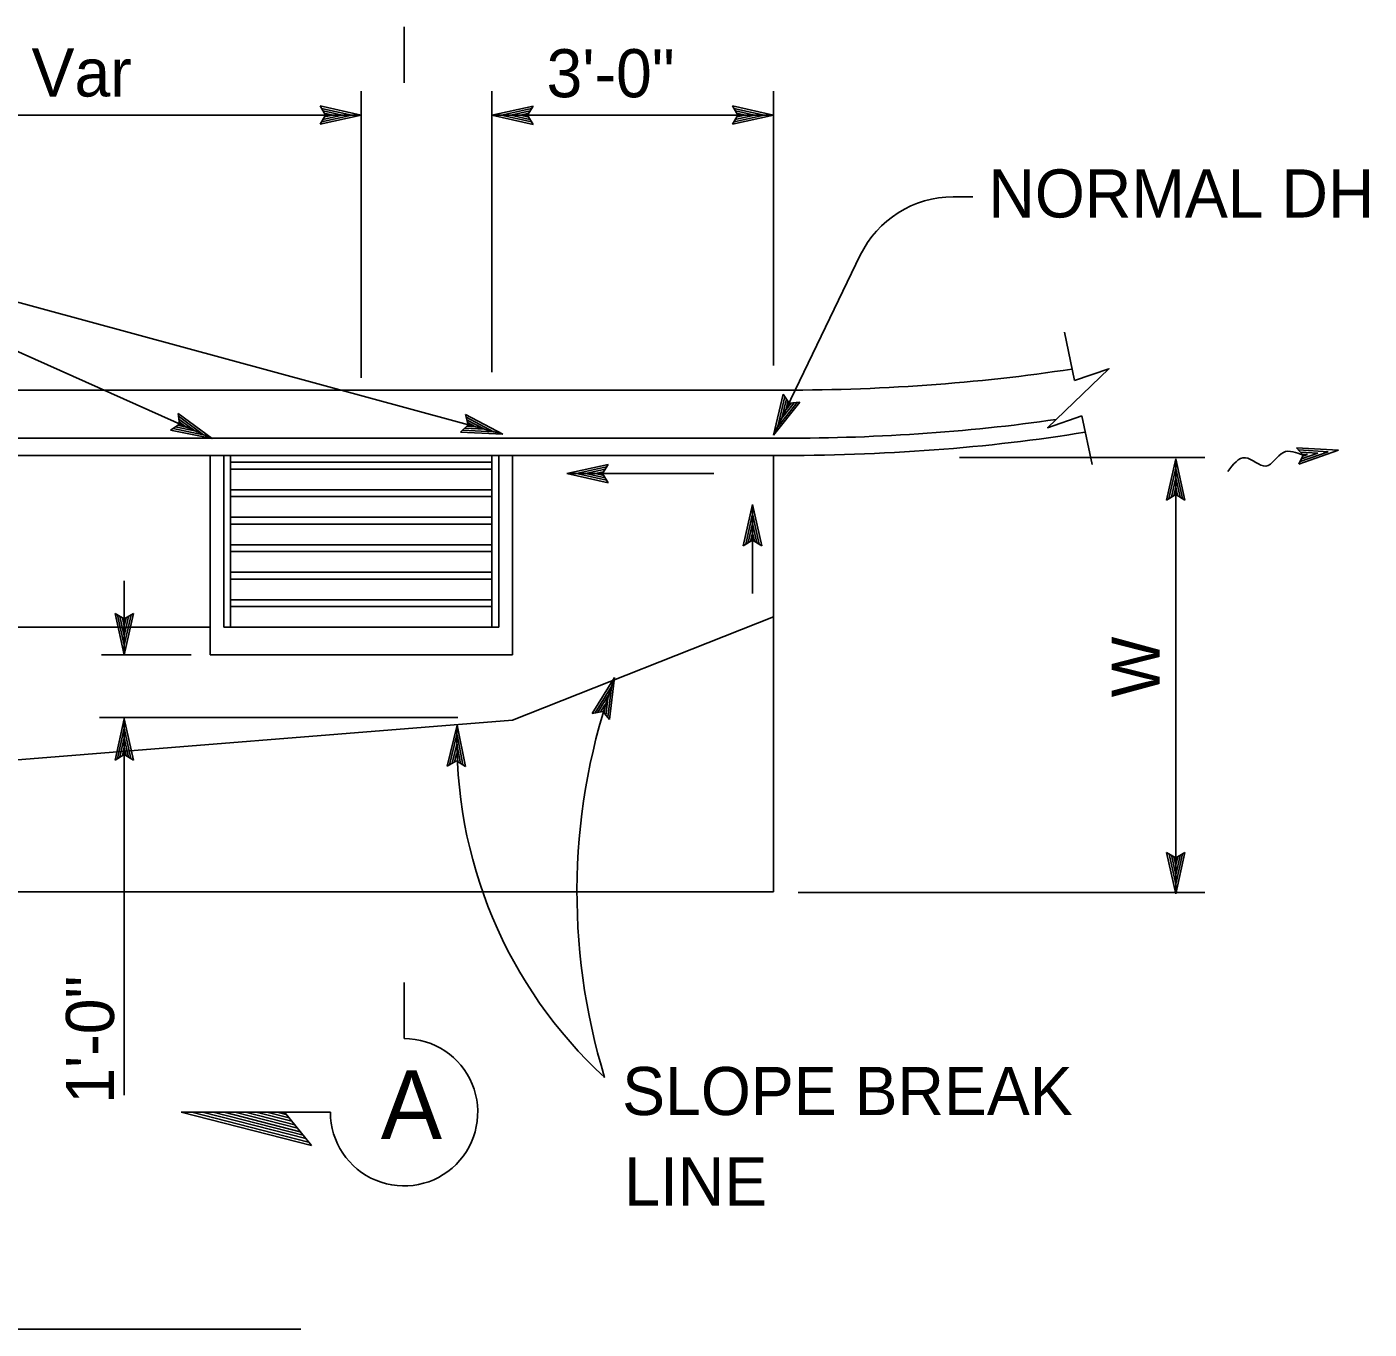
# Model space of a CAD drawing. Extents: x -894 to 866, y -476 to 714.
# Drawn here: x -423.6 to -228.3, y -34.9 to 154.5 of the extents above; entities that cross this region are included whole.
import ezdxf

# ---------------------------------------------------------------- set-up
doc = ezdxf.new("R2010")
doc.units = 0
for name, color, linetype in [('22 Misc Cnst Det', 7, 'Continuous'), ('56 Stage 3 Anno', 7, 'Continuous'), ('57 Undefined', 7, 'Continuous'), ('60 Nongeo Data', 7, 'Continuous')]:
    doc.layers.add(name, color=color, linetype=linetype)

msp = doc.modelspace()

# ---------------------------------------------------------------- linework, layer by layer
at = {"layer": '22 Misc Cnst Det'}
for p, q in [((-368.69, 154.52), (-368.69, 146.37)), ((-368.69, 7.34), (-368.69, 15.49)), ((-401.11, -3.38), (-382.17, -8.21)), ((-379.41, -3.38), (-401.11, -3.38)), ((-399.56, -3.38), (-382.57, -7.71)), ((-398, -3.38), (-382.98, -7.21)), ((-396.44, -3.38), (-383.38, -6.71)), ((-394.88, -3.38), (-383.79, -6.21)), ((-393.32, -3.38), (-384.19, -5.71)), ((-391.77, -3.38), (-384.6, -5.2)), ((-390.21, -3.38), (-385.01, -4.7)), ((-388.65, -3.38), (-385.41, -4.2)), ((-387.09, -3.38), (-385.82, -3.7)), ((-386.08, -3.38), (-382.17, -8.21))]:
    msp.add_line(p, q, dxfattribs=at)
msp.add_arc((-368.69, -3.38), 10.72, 180, 90.0005, dxfattribs=at)
at = {"layer": '56 Stage 3 Anno'}
for p, q in [((-374.91, 103.46), (-374.91, 145.14)), ((-355.92, 104.26), (-355.92, 145.14)), ((-314.92, 105.24), (-314.92, 145.14)), ((-380.11, 141.68), (-380.91, 143.02)), ((-380.91, 143.02), (-380.91, 143.02)), ((-380.91, 143.02), (-374.91, 141.68)), ((-380.7, 142.66), (-376.29, 141.68)), ((-355.92, 141.67), (-349.92, 143)), ((-354.52, 141.68), (-350.15, 142.64)), ((-349.92, 143), (-350.72, 141.67)), ((-349.92, 143), (-349.92, 143)), ((-320.12, 141.67), (-320.92, 143.01)), ((-320.92, 143.01), (-320.92, 143.01)), ((-320.92, 143.01), (-314.92, 141.67)), ((-320.12, 141.67), (-320.92, 143.01)), ((-320.92, 143.01), (-320.92, 143.01)), ((-320.92, 143.01), (-314.92, 141.67)), ((-320.12, 141.67), (-320.92, 143.01)), ((-320.92, 143.01), (-320.92, 143.01)), ((-320.92, 143.01), (-314.92, 141.67)), ((-320.7, 142.66), (-316.3, 141.67)), ((-320.7, 142.66), (-316.3, 141.67)), ((-320.7, 142.66), (-316.3, 141.67)), ((-483.04, 141.67), (-396.24, 141.67)), ((-396.24, 141.67), (-374.95, 141.67)), ((-374.91, 141.68), (-380.91, 140.35)), ((-380.91, 140.35), (-380.11, 141.68)), ((-376.31, 141.67), (-380.68, 140.71)), ((-377.68, 141.68), (-380.5, 141.05)), ((-380.46, 142.3), (-377.68, 141.68)), ((-380.29, 141.95), (-379.06, 141.68)), ((-379.06, 141.68), (-380.27, 141.41)), ((-374.91, 141.68), (-374.91, 141.68)), ((-355.92, 141.67), (-314.92, 141.67)), ((-349.92, 140.33), (-355.92, 141.67)), ((-355.92, 141.67), (-355.92, 141.67)), ((-350.13, 140.69), (-354.54, 141.67)), ((-353.15, 141.67), (-350.33, 142.3)), ((-350.37, 141.05), (-353.15, 141.67)), ((-351.77, 141.67), (-350.56, 141.94)), ((-350.54, 141.4), (-351.77, 141.67)), ((-350.72, 141.67), (-349.92, 140.33)), ((-314.92, 141.67), (-320.92, 140.34)), ((-320.92, 140.34), (-320.12, 141.67)), ((-314.92, 141.67), (-320.92, 140.34)), ((-320.92, 140.34), (-320.12, 141.67)), ((-314.92, 141.67), (-320.92, 140.34)), ((-320.92, 140.34), (-320.12, 141.67)), ((-316.31, 141.67), (-320.68, 140.7)), ((-316.31, 141.67), (-320.68, 140.7)), ((-316.31, 141.67), (-320.68, 140.7)), ((-317.68, 141.68), (-320.5, 141.05)), ((-317.68, 141.68), (-320.5, 141.05)), ((-317.68, 141.68), (-320.5, 141.05)), ((-320.47, 142.3), (-317.68, 141.68)), ((-320.47, 142.3), (-317.68, 141.68)), ((-320.47, 142.3), (-317.68, 141.68)), ((-320.29, 141.95), (-319.06, 141.68)), ((-320.29, 141.95), (-319.06, 141.68)), ((-320.29, 141.95), (-319.06, 141.68)), ((-319.06, 141.68), (-320.27, 141.41)), ((-319.06, 141.68), (-320.27, 141.41)), ((-319.06, 141.68), (-320.27, 141.41)), ((-314.92, 141.67), (-314.92, 141.67)), ((-314.92, 141.67), (-314.92, 141.67)), ((-314.92, 141.67), (-314.92, 141.67)), ((-380.91, 140.35), (-380.91, 140.35)), ((-349.92, 140.33), (-349.92, 140.33)), ((-320.92, 140.34), (-320.92, 140.34)), ((-320.92, 140.34), (-320.92, 140.34)), ((-320.92, 140.34), (-320.92, 140.34)), ((-288.8, 129.78), (-285.93, 129.78)), ((-460.48, 124.12), (-354.32, 95.26)), ((-459.78, 122.9), (-396.63, 94.61)), ((-302.32, 121.28), (-314.92, 95.11)), ((-314.92, 95.11), (-313.51, 101.09)), ((-311.11, 99.93), (-314.92, 95.11)), ((-314.32, 96.36), (-313.29, 100.72)), ((-311.52, 99.89), (-314.32, 96.35)), ((-313.72, 97.59), (-313.06, 100.41)), ((-311.95, 99.83), (-313.72, 97.59)), ((-313.51, 101.09), (-313.51, 101.09)), ((-313.51, 101.09), (-312.66, 99.79)), ((-313.12, 98.84), (-312.83, 100.04)), ((-312.34, 99.83), (-313.12, 98.84)), ((-312.66, 99.79), (-311.11, 99.93)), ((-311.11, 99.93), (-311.11, 99.93)), ((-401.38, 96.73), (-401.56, 98.28)), ((-401.56, 98.28), (-401.56, 98.28)), ((-401.56, 98.28), (-396.63, 94.61)), ((-401.51, 97.87), (-397.89, 95.17)), ((-359.34, 96.62), (-359.76, 98.12)), ((-359.76, 98.12), (-359.76, 98.12)), ((-359.76, 98.12), (-354.32, 95.26)), ((-359.34, 96.62), (-359.76, 98.12)), ((-359.76, 98.12), (-359.76, 98.12)), ((-359.76, 98.12), (-354.32, 95.26)), ((-359.65, 97.72), (-355.66, 95.62)), ((-359.65, 97.72), (-355.66, 95.62)), ((-402.65, 95.85), (-401.38, 96.73)), ((-396.63, 94.61), (-402.65, 95.85)), ((-402.65, 95.85), (-402.65, 95.85)), ((-397.9, 95.17), (-402.29, 96.08)), ((-399.15, 95.74), (-401.99, 96.32)), ((-400.41, 96.3), (-401.63, 96.55)), ((-401.44, 97.45), (-399.15, 95.74)), ((-401.42, 97.06), (-400.41, 96.3)), ((-360.46, 95.55), (-359.34, 96.62)), ((-360.46, 95.55), (-359.34, 96.62)), ((-355.67, 95.62), (-360.14, 95.83)), ((-355.67, 95.62), (-360.14, 95.83)), ((-356.99, 95.98), (-359.88, 96.12)), ((-356.99, 95.98), (-359.88, 96.12)), ((-358.32, 96.35), (-359.56, 96.41)), ((-358.32, 96.35), (-359.56, 96.41)), ((-359.52, 97.32), (-356.99, 95.98)), ((-359.52, 97.32), (-356.99, 95.98)), ((-359.44, 96.94), (-358.32, 96.35)), ((-359.44, 96.94), (-358.32, 96.35)), ((-396.63, 94.61), (-396.63, 94.61)), ((-354.32, 95.26), (-360.46, 95.55)), ((-360.46, 95.55), (-360.46, 95.55)), ((-354.32, 95.26), (-360.46, 95.55)), ((-360.46, 95.55), (-360.46, 95.55)), ((-354.32, 95.26), (-354.32, 95.26)), ((-354.32, 95.26), (-354.32, 95.26)), ((-314.92, 95.11), (-314.92, 95.11)), ((-287.87, 91.86), (-252.17, 91.86)), ((-345, 89.54), (-339, 90.87)), ((-343.61, 89.54), (-339.24, 90.51)), ((-342.24, 89.54), (-339.42, 90.16)), ((-339, 90.87), (-339.8, 89.54)), ((-339, 90.87), (-339, 90.87)), ((-257.75, 85.68), (-256.41, 91.68)), ((-257.4, 85.89), (-256.41, 90.3)), ((-256.41, 91.68), (-256.41, 91.68)), ((-256.41, 91.68), (-255.08, 85.68)), ((-256.41, 28.59), (-256.41, 91.68)), ((-256.41, 90.29), (-255.44, 85.91)), ((-345, 89.54), (-323.64, 89.54)), ((-339, 88.2), (-345, 89.54)), ((-345, 89.54), (-345, 89.54)), ((-339.22, 88.55), (-343.62, 89.54)), ((-339.45, 88.91), (-342.24, 89.54)), ((-340.86, 89.53), (-339.65, 89.8)), ((-339.63, 89.26), (-340.86, 89.53)), ((-339.8, 89.54), (-339, 88.2)), ((-339, 88.2), (-339, 88.2)), ((-257.04, 86.13), (-256.41, 88.91)), ((-256.41, 88.91), (-255.79, 86.09)), ((-256.41, 86.48), (-257.75, 85.68)), ((-256.69, 86.3), (-256.42, 87.53)), ((-256.42, 87.53), (-256.15, 86.32)), ((-255.08, 85.68), (-256.41, 86.48)), ((-319.33, 79.04), (-317.99, 85.04)), ((-317.99, 72.1), (-317.99, 85.04)), ((-317.99, 85.04), (-317.99, 85.04)), ((-317.99, 85.04), (-316.66, 79.04)), ((-257.75, 85.68), (-257.75, 85.68)), ((-255.08, 85.68), (-255.08, 85.68)), ((-318.97, 79.26), (-317.99, 83.66)), ((-318.61, 79.49), (-317.99, 82.28)), ((-317.99, 83.65), (-317.02, 79.28)), ((-317.99, 82.28), (-317.37, 79.46)), ((-318.27, 79.67), (-317.99, 80.9)), ((-317.99, 80.9), (-317.72, 79.69)), ((-317.99, 79.84), (-319.33, 79.04)), ((-319.33, 79.04), (-319.33, 79.04)), ((-316.66, 79.04), (-317.99, 79.84)), ((-316.66, 79.04), (-316.66, 79.04)), ((-409.4, 73.91), (-409.4, 63.18)), ((-409.4, 63.18), (-410.73, 69.18)), ((-410.73, 69.18), (-410.73, 69.18)), ((-410.73, 69.18), (-409.4, 68.38)), ((-409.4, 64.57), (-410.37, 68.94)), ((-409.39, 65.94), (-410.02, 68.76)), ((-409.39, 67.32), (-409.66, 68.53)), ((-409.4, 68.38), (-408.06, 69.18)), ((-408.06, 69.18), (-409.4, 63.18)), ((-408.41, 68.96), (-409.4, 64.56)), ((-408.77, 68.73), (-409.39, 65.94)), ((-409.12, 68.55), (-409.39, 67.32)), ((-408.06, 69.18), (-408.06, 69.18)), ((-399.67, 63.18), (-412.71, 63.18)), ((-409.4, 63.18), (-409.4, 63.18)), ((-341.31, 54.62), (-338.05, 59.84)), ((-338.05, 59.84), (-338.79, 53.74)), ((-338.05, 59.84), (-338.05, 59.84)), ((-340.9, 54.71), (-338.51, 58.54)), ((-340.48, 54.81), (-338.97, 57.23)), ((-338.97, 57.23), (-339.32, 54.36)), ((-338.51, 58.52), (-339.05, 54.08)), ((-339.78, 54.93), (-341.31, 54.62)), ((-340.1, 54.86), (-339.43, 55.93)), ((-338.79, 53.74), (-339.78, 54.93)), ((-339.43, 55.93), (-339.58, 54.7)), ((-412.98, 54.05), (-360.89, 54.05)), ((-410.74, 47.86), (-409.4, 53.86)), ((-409.4, 54.05), (-409.4, -0.88)), ((-409.4, 53.86), (-409.4, 53.86)), ((-409.4, 53.86), (-408.07, 47.86)), ((-362.43, 46.96), (-360.96, 52.93)), ((-360.96, 52.93), (-360.96, 52.93)), ((-360.96, 52.93), (-359.76, 46.9)), ((-341.31, 54.62), (-341.31, 54.62)), ((-338.79, 53.74), (-338.79, 53.74)), ((-410.38, 48.08), (-409.4, 52.48)), ((-410.02, 48.31), (-409.4, 51.1)), ((-409.4, 51.1), (-408.77, 48.27)), ((-409.39, 52.47), (-408.43, 48.09)), ((-362.07, 47.17), (-360.99, 51.55)), ((-360.98, 51.54), (-360.12, 47.14)), ((-409.67, 48.49), (-409.4, 49.71)), ((-409.4, 49.71), (-409.13, 48.51)), ((-361.71, 47.39), (-361.02, 50.17)), ((-361.02, 50.17), (-360.46, 47.33)), ((-409.4, 48.66), (-410.74, 47.86)), ((-410.74, 47.86), (-410.74, 47.86)), ((-408.07, 47.86), (-409.4, 48.66)), ((-408.07, 47.86), (-408.07, 47.86)), ((-361.07, 47.73), (-362.43, 46.96)), ((-362.43, 46.96), (-362.43, 46.96)), ((-361.35, 47.56), (-361.05, 48.79)), ((-359.76, 46.9), (-361.07, 47.73)), ((-361.05, 48.79), (-360.81, 47.57)), ((-359.76, 46.9), (-359.76, 46.9)), ((-256.41, 28.41), (-257.74, 34.41)), ((-257.74, 34.41), (-257.74, 34.41)), ((-257.74, 34.41), (-256.41, 33.61)), ((-256.42, 29.8), (-257.38, 34.18)), ((-256.41, 31.17), (-257.04, 34)), ((-256.41, 32.55), (-256.68, 33.76)), ((-256.41, 33.61), (-255.07, 34.41)), ((-255.07, 34.41), (-256.41, 28.41)), ((-255.43, 34.19), (-256.41, 29.79)), ((-255.79, 33.96), (-256.41, 31.17)), ((-256.13, 33.78), (-256.41, 32.55)), ((-255.07, 34.41), (-255.07, 34.41)), ((-311.35, 28.59), (-290.42, 28.59)), ((-290.42, 28.59), (-252.17, 28.59)), ((-256.41, 28.41), (-256.41, 28.41))]:
    msp.add_line(p, q, dxfattribs=at)
for centre, radius, start, end in [((-288.8, 114.78), 15, 90, 154.2965), ((-251.58, 28.57), 91.95, 160.1191, 197.0167), ((-294.32, 50.69), 66.67, 178.0742, 227.3384)]:
    msp.add_arc(centre, radius, start, end, dxfattribs=at)
at = {"layer": '57 Undefined'}
msp.add_line((-383.7, -34.93), (-593.88, -34.93), dxfattribs=at)
at = {"layer": '60 Nongeo Data'}
for p, q in [((-272.61, 110.12), (-271.13, 103.06)), ((-314.92, 101.68), (-702.91, 101.68)), ((-270.06, 97.92), (-268.58, 90.86)), ((-314.92, 94.68), (-705.9, 94.68)), ((-314.92, 92.18), (-538.42, 92.18)), ((-396.92, 92.18), (-396.92, 63.18)), ((-394.92, 92.18), (-394.92, 67.18)), ((-393.92, 92.18), (-393.92, 67.18)), ((-355.92, 92.18), (-355.92, 67.18)), ((-354.92, 92.18), (-354.92, 67.18)), ((-352.92, 92.18), (-352.92, 63.18)), ((-314.92, 28.68), (-314.92, 92.18)), ((-238.83, 93.28), (-232.72, 92.93)), ((-237.87, 92.2), (-238.83, 93.28)), ((-238.54, 92.96), (-234.23, 92.71)), ((-232.72, 92.93), (-238.49, 90.9)), ((-238.49, 90.9), (-237.87, 92.2)), ((-234.23, 92.71), (-238.29, 91.29)), ((-238.26, 92.65), (-235.75, 92.5)), ((-235.75, 92.5), (-238.12, 91.67)), ((-237.98, 92.33), (-237.26, 92.29)), ((-237.26, 92.29), (-237.92, 92.06)), ((-237.87, 92.2), (-237.87, 92.2)), ((-232.72, 92.93), (-232.72, 92.93)), ((-373.42, 91.18), (-393.92, 91.18)), ((-373.42, 90.18), (-393.92, 90.18)), ((-355.92, 91.18), (-373.42, 91.18)), ((-355.92, 90.18), (-373.42, 90.18)), ((-314.92, 28.68), (-314.92, 90.27)), ((-238.49, 90.9), (-238.49, 90.9)), ((-373.42, 87.18), (-393.92, 87.18)), ((-373.42, 86.18), (-393.92, 86.18)), ((-355.92, 87.18), (-373.42, 87.18)), ((-355.92, 86.18), (-373.42, 86.18)), ((-373.42, 83.18), (-393.92, 83.18)), ((-373.42, 82.18), (-393.92, 82.18)), ((-355.92, 83.18), (-373.42, 83.18)), ((-355.92, 82.18), (-373.42, 82.18)), ((-373.42, 79.18), (-393.92, 79.18)), ((-373.42, 78.18), (-393.92, 78.18)), ((-355.92, 79.18), (-373.42, 79.18)), ((-355.92, 78.18), (-373.42, 78.18)), ((-373.42, 75.18), (-393.92, 75.18)), ((-355.92, 75.18), (-373.42, 75.18)), ((-373.42, 74.18), (-393.92, 74.18)), ((-355.92, 74.18), (-373.42, 74.18)), ((-373.37, 71.18), (-393.92, 71.18)), ((-355.92, 71.18), (-373.37, 71.18)), ((-373.39, 70.18), (-393.92, 70.18)), ((-355.92, 70.18), (-373.39, 70.18)), ((-352.92, 53.68), (-314.92, 68.68)), ((-396.86, 67.18), (-424.87, 67.18)), ((-354.92, 67.18), (-394.92, 67.18)), ((-352.92, 63.18), (-396.92, 63.18)), ((-664.91, 28.68), (-352.92, 53.68)), ((-664.91, 28.68), (-314.92, 28.68))]:
    msp.add_line(p, q, dxfattribs=at)
msp.add_lwpolyline([(-270.06, 97.92), (-275.06, 96.2), (-266.13, 104.77), (-271.13, 103.06)], dxfattribs=at)
for centre, end_param in [((-314.76, 132.66), 5.176899), ((-314.76, 125.66), 5.150787), ((-314.76, 123.16), 5.199216)]:
    msp.add_ellipse(centre, major_axis=(96.8, -0.48), ratio=0.320116, start_param=4.712389, end_param=end_param, dxfattribs=at)
msp.add_spline([(-248.85, 89.85), (-246.3, 91.83), (-243.3, 90.63), (-240.75, 92.61), (-237.87, 92.2)], degree=3, dxfattribs=at)

# ---------------------------------------------------------------- texts
at = {"layer": '56 Stage 3 Anno'}
msp.add_text('A', height=10, dxfattribs=at).set_placement((-372.08, -7.28))
at = {"layer": '57 Undefined'}
for s, p in [('Var', (-422.89, 144.38)), ('3\'-0"', (-347.96, 144.27)), ('NORMAL DH', (-283.68, 126.78)), ('SLOPE BREAK', (-336.96, -3.79)), ('LINE', (-336.66, -16.95))]:
    msp.add_text(s, height=7, dxfattribs=at).set_placement(p)
for s, p in [('W', (-258.75, 56.98)), ('1\'-0"', (-410.89, -2.15))]:
    msp.add_text(s, height=7, rotation=90, dxfattribs=at).set_placement(p)

doc.saveas('drawing.dxf')
